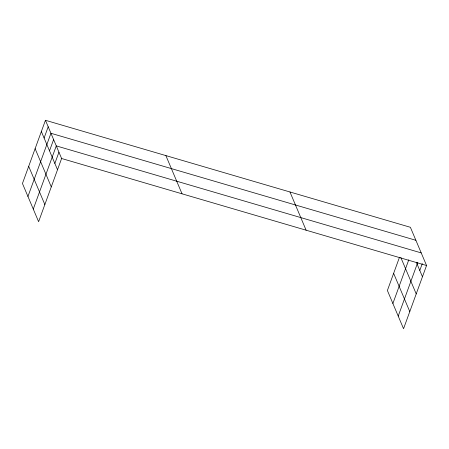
<?xml version="1.0" encoding="UTF-8"?>
<svg xmlns="http://www.w3.org/2000/svg" width="449" height="449" viewBox="0 0 449 449"><rect width="100%" height="100%" fill="white"/><g stroke="black" fill="none" stroke-linecap="round" stroke-linejoin="round"><path stroke-width="0.67" d="M45.45 120.281L22.45 183.484L38.608 221.705L61.608 158.503L45.45 120.281L410.392 227.295L426.55 265.516L403.55 328.719L387.392 290.497L399.346 257.653M44.103 138.028L48.2 126.781M27.945 196.477L50.945 133.28L415.886 240.294M49.519 150.836L53.611 139.583M33.277 209.088L56.277 145.891L421.218 252.905M54.851 163.447L58.942 152.2M392.886 303.49L408.786 259.797M398.218 316.102L417.806 262.278M419.787 270.461L422.29 263.585M61.608 158.503L426.55 265.516M416.324 262.261L422.453 276.769M400.805 257.462L416.217 293.91M393.633 273.351L409.785 311.572M289.964 191.981L306.117 230.202M165.883 155.601L182.041 193.816M41.359 131.535L57.517 169.756M35.117 148.675L51.276 186.896M28.691 166.338L44.849 204.559"/></g></svg>
